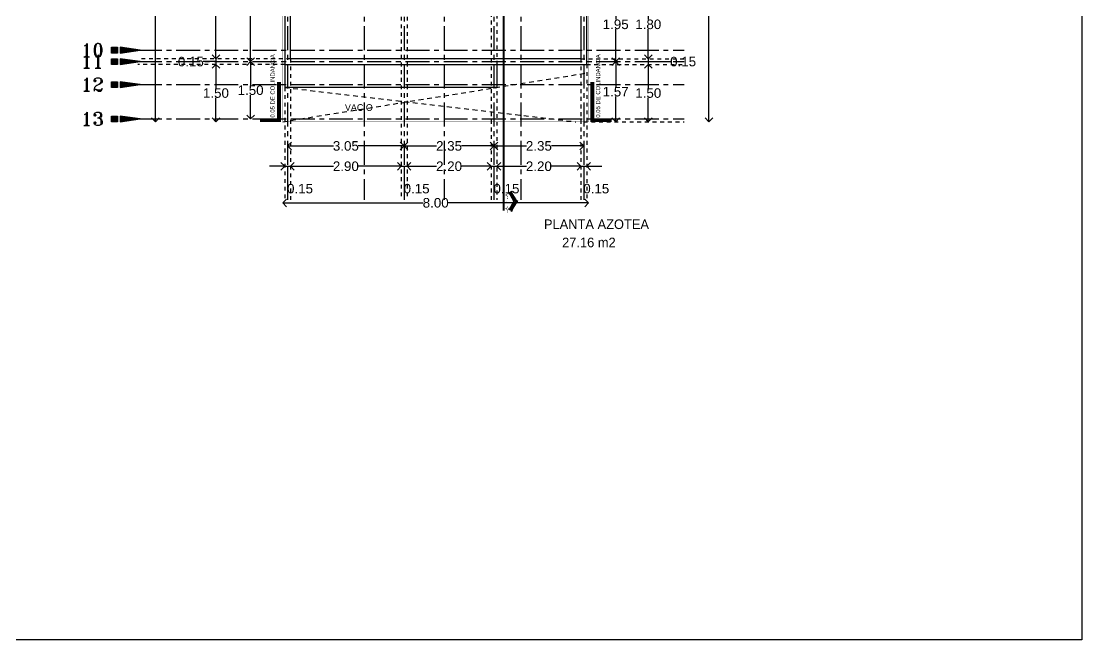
# Model space of a CAD drawing. Header units: metres. Extents: x -58 to 722, y -1100 to 345.
# Drawn here: x 106.82 to 134.57, y -507.75 to -491.55 of the extents above; entities that cross this region are included whole.
import ezdxf
from ezdxf.enums import TextEntityAlignment as Align

# ---------------------------------------------------------------- set-up
doc = ezdxf.new("R2010")
doc.units = ezdxf.units.M
doc.header["$MEASUREMENT"] = 0
for name, pattern in [('ACAD_ISO07W100', [3, 0, -3]), ('CENTER2', [1.125, 0.75, -0.125, 0.125, -0.125]), ('CENTERX2', [4, 2.5, -0.5, 0.5, -0.5]), ('HIDDEN2', [0.1875, 0.125, -0.0625])]:
    doc.linetypes.add(name, pattern=pattern)
doc.layers.get('0').update_dxf_attribs({"color": 255})
doc.layers.get('DEFPOINTS').update_dxf_attribs({"color": 250})
for name, color, linetype in [('FSR_ARQ_001TERRENO', 8, 'Continuous'), ('FSR_ARQ_007PROYECCIONES', 200, 'HIDDEN2'), ('FSR_ARQ_008MOBILIARIO', 115, 'Continuous'), ('FSR_ARQ_010MUROBAJO', 33, 'Continuous'), ('FSR_ARQ_014TEXTOS', 142, 'Continuous'), ('FSR_ARQ_015COTAS', 125, 'Continuous'), ('FSR_ARQ_016EJES', 135, 'CENTER2'), ('FSR_ARQ_017EJESTEXT', 135, 'Continuous'), ('FSR_ARQ_022AREAS', 110, 'Continuous'), ('FSR_ARQ_024LINEACORTE', 10, 'Continuous'), ('FSR_ARQ_025RESTRI', 140, 'Continuous')]:
    doc.layers.add(name, color=color, linetype=linetype)
doc.styles.add('Arial', font='arial.ttf')
doc.styles.add('ESPACIOS', font='GOTHIC.TTF')
doc.styles.add('ROMANT', font='romant.shx')
doc.styles.add('style1', font='arial.ttf')
doc.dimstyles.new('PP_PACO', dxfattribs={"dimtxt": 0.18, "dimasz": 0.075, "dimexe": 0.075, "dimexo": 0, "dimgap": 0, "dimtad": 0, "dimtih": 1, "dimtoh": 1, "dimzin": 1, "dimdsep": 46, "dimtxsty": 'style1', "dimcen": 0.15, "dimse1": 1, "dimse2": 1, "dimclrd": 256, "dimclre": 256, "dimadec": 0, "dimazin": 0, "dimtfac": 1, "dimtmove": 0, "dimatfit": 3, "dimfxl": 0.075, "dimarcsym": 0})

# ---------------------------------------------------------------- blocks, each defined once
blk = doc.blocks.new('Di-p0102')
at = {"const_width": 0.2}
blk.add_lwpolyline([(-0.8, 0), (-1, 0)], dxfattribs=at)
for points in [[(-1, 0.1), (-0.8, 0.1), (-0.8, -0.1), (-1, -0.1)], [(0, 0), (-0.7, 0.1), (-0.7, -0.1)]]:
    blk.add_lwpolyline(points, close=True)
blk.add_lwpolyline([(0, 0, 0, 0.2, 0), (-0.7, 0, 0.2, 0.2, 0)], format="xyseb")
at = {"style": 'ROMANT'}
blk.add_attdef('A', text='', height=0.6, dxfattribs=at).set_placement((-1.3, 0), align=Align.MIDDLE_RIGHT)
blk = doc.blocks.new('_Open90')
at = {"color": 0, "linetype": 'ByBlock', "lineweight": -2}
for p, q in [((0, 0), (-1, 0)), ((-0.5, 0.5), (0, 0)), ((0, 0), (-0.5, -0.5))]:
    blk.add_line(p, q, dxfattribs=at)
blk = doc.blocks.new('*D399')
at = {"layer": 'DEFPOINTS', "color": 0, "ltscale": 0.005, "transparency": 16777216}
for p in [(113.079, -488.962), (112.821, -492.612), (113.036, -492.612)]:
    blk.add_point(p, dxfattribs=at)
at = {"layer": 'FSR_ARQ_015COTAS', "lineweight": -2, "ltscale": 0.005, "transparency": 16777216}
for p, q in [((112.821, -489.162), (112.821, -490.659)), ((112.821, -492.412), (112.821, -490.914))]:
    blk.add_line(p, q, dxfattribs=at)
at = {"layer": 'FSR_ARQ_015COTAS', "lineweight": -2, "ltscale": 0.005, "transparency": 16777216, "xscale": 0.2, "yscale": 0.2, "zscale": 0.2}
for p, rotation in [((112.821, -488.962), 90), ((112.821, -492.612), 270)]:
    blk.add_blockref('_Open90', p, dxfattribs=dict(at, rotation=rotation))
at = {"layer": 'FSR_ARQ_015COTAS', "color": 0, "ltscale": 0.005, "transparency": 16777216, "insert": (112.821, -490.787), "char_height": 0.25, "attachment_point": 5, "style": 'style1'}
blk.add_mtext('3.65', dxfattribs=at)
blk = doc.blocks.new('*D400')
at = {"layer": 'DEFPOINTS', "color": 0, "ltscale": 0.005, "transparency": 16777216}
for p in [(113.036, -492.612), (112.821, -494.111), (113.165, -494.111)]:
    blk.add_point(p, dxfattribs=at)
at = {"layer": 'FSR_ARQ_015COTAS', "lineweight": -2, "ltscale": 0.005, "transparency": 16777216}
for p, q in [((112.821, -492.812), (112.821, -493.234)), ((112.821, -493.911), (112.821, -493.489))]:
    blk.add_line(p, q, dxfattribs=at)
at = {"layer": 'FSR_ARQ_015COTAS', "lineweight": -2, "ltscale": 0.005, "transparency": 16777216, "xscale": 0.2, "yscale": 0.2, "zscale": 0.2}
for p, rotation in [((112.821, -492.612), 90), ((112.821, -494.111), 270)]:
    blk.add_blockref('_Open90', p, dxfattribs=dict(at, rotation=rotation))
at = {"layer": 'FSR_ARQ_015COTAS', "color": 0, "ltscale": 0.005, "transparency": 16777216, "insert": (112.821, -493.361), "char_height": 0.25, "attachment_point": 5, "style": 'style1'}
blk.add_mtext('1.50', dxfattribs=at)
blk = doc.blocks.new('*D551')
at = {"layer": 'DEFPOINTS', "color": 0, "ltscale": 0.005, "transparency": 16777216}
for p in [(113.663, -479.186), (110.33, -494.186), (113.663, -494.186)]:
    blk.add_point(p, dxfattribs=at)
at = {"layer": 'FSR_ARQ_015COTAS', "lineweight": -2, "ltscale": 0.005, "transparency": 16777216}
for p, q in [((110.33, -479.386), (110.33, -486.558)), ((110.33, -493.986), (110.33, -486.814))]:
    blk.add_line(p, q, dxfattribs=at)
at = {"layer": 'FSR_ARQ_015COTAS', "lineweight": -2, "ltscale": 0.005, "transparency": 16777216, "xscale": 0.2, "yscale": 0.2, "zscale": 0.2}
for p, rotation in [((110.33, -479.186), 90), ((110.33, -494.186), 270)]:
    blk.add_blockref('_Open90', p, dxfattribs=dict(at, rotation=rotation))
at = {"layer": 'FSR_ARQ_015COTAS', "color": 0, "ltscale": 0.005, "transparency": 16777216, "insert": (110.33, -486.686), "char_height": 0.25, "attachment_point": 5, "style": 'style1'}
blk.add_mtext('15.00', dxfattribs=at)
blk = doc.blocks.new('*D563')
at = {"layer": 'DEFPOINTS', "color": 0, "ltscale": 0.005, "transparency": 16777216}
for p in [(122.143, -490.662), (121.987, -492.612), (122.372, -492.612)]:
    blk.add_point(p, dxfattribs=at)
at = {"layer": 'FSR_ARQ_015COTAS', "lineweight": -2, "ltscale": 0.005, "transparency": 16777216}
for p, q in [((122.372, -490.862), (122.372, -491.509)), ((122.372, -492.412), (122.372, -491.764))]:
    blk.add_line(p, q, dxfattribs=at)
at = {"layer": 'FSR_ARQ_015COTAS', "lineweight": -2, "ltscale": 0.005, "transparency": 16777216, "xscale": 0.2, "yscale": 0.2, "zscale": 0.2}
for p, rotation in [((122.372, -490.662), 90), ((122.372, -492.612), 270)]:
    blk.add_blockref('_Open90', p, dxfattribs=dict(at, rotation=rotation))
at = {"layer": 'FSR_ARQ_015COTAS', "color": 0, "ltscale": 0.005, "transparency": 16777216, "insert": (122.372, -491.637), "char_height": 0.25, "attachment_point": 5, "style": 'style1'}
blk.add_mtext('1.95', dxfattribs=at)
blk = doc.blocks.new('*D564')
at = {"layer": 'DEFPOINTS', "color": 0, "ltscale": 0.005, "transparency": 16777216}
for p in [(121.987, -492.612), (121.663, -494.186), (122.372, -494.186)]:
    blk.add_point(p, dxfattribs=at)
at = {"layer": 'FSR_ARQ_015COTAS', "lineweight": -2, "ltscale": 0.005, "transparency": 16777216}
for p, q in [((122.372, -492.812), (122.372, -493.271)), ((122.372, -493.986), (122.372, -493.526))]:
    blk.add_line(p, q, dxfattribs=at)
at = {"layer": 'FSR_ARQ_015COTAS', "lineweight": -2, "ltscale": 0.005, "transparency": 16777216, "xscale": 0.2, "yscale": 0.2, "zscale": 0.2}
for p, rotation in [((122.372, -492.612), 90), ((122.372, -494.186), 270)]:
    blk.add_blockref('_Open90', p, dxfattribs=dict(at, rotation=rotation))
at = {"layer": 'FSR_ARQ_015COTAS', "color": 0, "ltscale": 0.005, "transparency": 16777216, "insert": (122.372, -493.399), "char_height": 0.25, "attachment_point": 5, "style": 'style1'}
blk.add_mtext('1.57', dxfattribs=at)
blk = doc.blocks.new('*D571')
at = {"layer": 'DEFPOINTS', "color": 0, "ltscale": 0.005, "transparency": 16777216}
for p in [(122.947, -490.737), (122.96, -492.537), (123.224, -492.537)]:
    blk.add_point(p, dxfattribs=at)
at = {"layer": 'FSR_ARQ_015COTAS', "lineweight": -2, "ltscale": 0.005, "transparency": 16777216}
for p, q in [((123.224, -490.937), (123.224, -491.509)), ((123.224, -492.337), (123.224, -491.764))]:
    blk.add_line(p, q, dxfattribs=at)
at = {"layer": 'FSR_ARQ_015COTAS', "lineweight": -2, "ltscale": 0.005, "transparency": 16777216, "xscale": 0.2, "yscale": 0.2, "zscale": 0.2}
for p, rotation in [((123.224, -490.737), 90), ((123.224, -492.537), 270)]:
    blk.add_blockref('_Open90', p, dxfattribs=dict(at, rotation=rotation))
at = {"layer": 'FSR_ARQ_015COTAS', "color": 0, "ltscale": 0.005, "transparency": 16777216, "insert": (123.224, -491.637), "char_height": 0.25, "attachment_point": 5, "style": 'style1'}
blk.add_mtext('1.80', dxfattribs=at)
blk = doc.blocks.new('*D572')
at = {"layer": 'DEFPOINTS', "color": 0, "ltscale": 0.005, "transparency": 16777216}
for p in [(122.902, -492.687), (122.96, -492.537), (123.224, -492.687)]:
    blk.add_point(p, dxfattribs=at)
at = {"layer": 'FSR_ARQ_015COTAS', "lineweight": -2, "ltscale": 0.005, "transparency": 16777216}
for p, q in [((123.224, -492.337), (123.224, -492.137)), ((123.224, -492.537), (123.224, -492.687)), ((123.224, -492.537), (123.224, -492.687)), ((123.224, -492.612), (123.81, -492.612)), ((123.224, -492.887), (123.224, -493.087))]:
    blk.add_line(p, q, dxfattribs=at)
at = {"layer": 'FSR_ARQ_015COTAS', "lineweight": -2, "ltscale": 0.005, "transparency": 16777216, "xscale": 0.2, "yscale": 0.2, "zscale": 0.2}
for p, rotation in [((123.224, -492.537), 270), ((123.224, -492.687), 90)]:
    blk.add_blockref('_Open90', p, dxfattribs=dict(at, rotation=rotation))
at = {"layer": 'FSR_ARQ_015COTAS', "color": 0, "ltscale": 0.005, "transparency": 16777216, "insert": (124.136, -492.612), "char_height": 0.25, "attachment_point": 5, "style": 'style1'}
blk.add_mtext('0.15', dxfattribs=at)
blk = doc.blocks.new('*D573')
at = {"layer": 'DEFPOINTS', "color": 0, "ltscale": 0.005, "transparency": 16777216}
for p in [(122.902, -492.687), (122.846, -494.186), (123.224, -494.186)]:
    blk.add_point(p, dxfattribs=at)
at = {"layer": 'FSR_ARQ_015COTAS', "lineweight": -2, "ltscale": 0.005, "transparency": 16777216}
for p, q in [((123.224, -492.887), (123.224, -493.309)), ((123.224, -493.986), (123.224, -493.564))]:
    blk.add_line(p, q, dxfattribs=at)
at = {"layer": 'FSR_ARQ_015COTAS', "lineweight": -2, "ltscale": 0.005, "transparency": 16777216, "xscale": 0.2, "yscale": 0.2, "zscale": 0.2}
for p, rotation in [((123.224, -492.687), 90), ((123.224, -494.186), 270)]:
    blk.add_blockref('_Open90', p, dxfattribs=dict(at, rotation=rotation))
at = {"layer": 'FSR_ARQ_015COTAS', "color": 0, "ltscale": 0.005, "transparency": 16777216, "insert": (123.224, -493.436), "char_height": 0.25, "attachment_point": 5, "style": 'style1'}
blk.add_mtext('1.50', dxfattribs=at)
blk = doc.blocks.new('*D574')
at = {"layer": 'DEFPOINTS', "color": 0, "ltscale": 0.005, "transparency": 16777216}
for p in [(121.663, -479.186), (121.663, -494.186), (124.811, -494.186)]:
    blk.add_point(p, dxfattribs=at)
at = {"layer": 'FSR_ARQ_015COTAS', "lineweight": -2, "ltscale": 0.005, "transparency": 16777216}
for p, q in [((124.811, -479.386), (124.811, -486.558)), ((124.811, -493.986), (124.811, -486.814))]:
    blk.add_line(p, q, dxfattribs=at)
at = {"layer": 'FSR_ARQ_015COTAS', "lineweight": -2, "ltscale": 0.005, "transparency": 16777216, "xscale": 0.2, "yscale": 0.2, "zscale": 0.2}
for p, rotation in [((124.811, -479.186), 90), ((124.811, -494.186), 270)]:
    blk.add_blockref('_Open90', p, dxfattribs=dict(at, rotation=rotation))
at = {"layer": 'FSR_ARQ_015COTAS', "color": 0, "ltscale": 0.005, "transparency": 16777216, "insert": (124.811, -486.686), "char_height": 0.25, "attachment_point": 5, "style": 'style1'}
blk.add_mtext('15.00', dxfattribs=at)
blk = doc.blocks.new('*D575')
at = {"layer": 'DEFPOINTS', "color": 0, "ltscale": 0.005, "transparency": 16777216}
for p in [(113.788, -494.111), (116.838, -494.111), (116.838, -494.82)]:
    blk.add_point(p, dxfattribs=at)
at = {"layer": 'FSR_ARQ_015COTAS', "lineweight": -2, "ltscale": 0.005, "transparency": 16777216}
for p, q in [((113.988, -494.82), (114.988, -494.82)), ((116.638, -494.82), (115.639, -494.82))]:
    blk.add_line(p, q, dxfattribs=at)
at = {"layer": 'FSR_ARQ_015COTAS', "lineweight": -2, "ltscale": 0.005, "transparency": 16777216, "xscale": 0.2, "yscale": 0.2, "zscale": 0.2, "rotation": 180}
blk.add_blockref('_Open90', (113.788, -494.82), dxfattribs=at)
at = {"layer": 'FSR_ARQ_015COTAS', "lineweight": -2, "ltscale": 0.005, "transparency": 16777216, "xscale": 0.2, "yscale": 0.2, "zscale": 0.2}
blk.add_blockref('_Open90', (116.838, -494.82), dxfattribs=at)
at = {"layer": 'FSR_ARQ_015COTAS', "color": 0, "ltscale": 0.005, "transparency": 16777216, "insert": (115.313, -494.82), "char_height": 0.25, "attachment_point": 5, "style": 'style1'}
blk.add_mtext('3.05', dxfattribs=at)
blk = doc.blocks.new('*D576')
at = {"layer": 'DEFPOINTS', "color": 0, "ltscale": 0.005, "transparency": 16777216}
for p in [(116.838, -494.111), (119.188, -494.562), (119.188, -494.82)]:
    blk.add_point(p, dxfattribs=at)
at = {"layer": 'FSR_ARQ_015COTAS', "lineweight": -2, "ltscale": 0.005, "transparency": 16777216}
for p, q in [((117.038, -494.82), (117.686, -494.82)), ((118.988, -494.82), (118.341, -494.82))]:
    blk.add_line(p, q, dxfattribs=at)
at = {"layer": 'FSR_ARQ_015COTAS', "lineweight": -2, "ltscale": 0.005, "transparency": 16777216, "xscale": 0.2, "yscale": 0.2, "zscale": 0.2, "rotation": 180}
blk.add_blockref('_Open90', (116.838, -494.82), dxfattribs=at)
at = {"layer": 'FSR_ARQ_015COTAS', "lineweight": -2, "ltscale": 0.005, "transparency": 16777216, "xscale": 0.2, "yscale": 0.2, "zscale": 0.2}
blk.add_blockref('_Open90', (119.188, -494.82), dxfattribs=at)
at = {"layer": 'FSR_ARQ_015COTAS', "color": 0, "ltscale": 0.005, "transparency": 16777216, "insert": (118.013, -494.82), "char_height": 0.25, "attachment_point": 5, "style": 'style1'}
blk.add_mtext('2.35', dxfattribs=at)
blk = doc.blocks.new('*D577')
at = {"layer": 'DEFPOINTS', "color": 0, "ltscale": 0.005, "transparency": 16777216}
for p in [(119.188, -494.562), (121.538, -494.621), (121.538, -494.82)]:
    blk.add_point(p, dxfattribs=at)
at = {"layer": 'FSR_ARQ_015COTAS', "lineweight": -2, "ltscale": 0.005, "transparency": 16777216}
for p, q in [((119.388, -494.82), (120.036, -494.82)), ((121.338, -494.82), (120.691, -494.82))]:
    blk.add_line(p, q, dxfattribs=at)
at = {"layer": 'FSR_ARQ_015COTAS', "lineweight": -2, "ltscale": 0.005, "transparency": 16777216, "xscale": 0.2, "yscale": 0.2, "zscale": 0.2, "rotation": 180}
blk.add_blockref('_Open90', (119.188, -494.82), dxfattribs=at)
at = {"layer": 'FSR_ARQ_015COTAS', "lineweight": -2, "ltscale": 0.005, "transparency": 16777216, "xscale": 0.2, "yscale": 0.2, "zscale": 0.2}
blk.add_blockref('_Open90', (121.538, -494.82), dxfattribs=at)
at = {"layer": 'FSR_ARQ_015COTAS', "color": 0, "ltscale": 0.005, "transparency": 16777216, "insert": (120.363, -494.82), "char_height": 0.25, "attachment_point": 5, "style": 'style1'}
blk.add_mtext('2.35', dxfattribs=at)
blk = doc.blocks.new('*D578')
at = {"layer": 'DEFPOINTS', "color": 0, "ltscale": 0.005, "transparency": 16777216}
for p in [(113.713, -495.106), (113.863, -495.106), (113.863, -495.352)]:
    blk.add_point(p, dxfattribs=at)
at = {"layer": 'FSR_ARQ_015COTAS', "lineweight": -2, "ltscale": 0.005, "transparency": 16777216}
for p, q in [((113.513, -495.352), (113.313, -495.352)), ((113.713, -495.352), (113.863, -495.352)), ((113.713, -495.352), (113.863, -495.352)), ((113.788, -495.352), (113.788, -495.938)), ((114.063, -495.352), (114.263, -495.352))]:
    blk.add_line(p, q, dxfattribs=at)
at = {"layer": 'FSR_ARQ_015COTAS', "lineweight": -2, "ltscale": 0.005, "transparency": 16777216, "xscale": 0.2, "yscale": 0.2, "zscale": 0.2}
blk.add_blockref('_Open90', (113.713, -495.352), dxfattribs=at)
at = {"layer": 'FSR_ARQ_015COTAS', "lineweight": -2, "ltscale": 0.005, "transparency": 16777216, "xscale": 0.2, "yscale": 0.2, "zscale": 0.2, "rotation": 180}
blk.add_blockref('_Open90', (113.863, -495.352), dxfattribs=at)
at = {"layer": 'FSR_ARQ_015COTAS', "color": 0, "ltscale": 0.005, "transparency": 16777216, "insert": (114.114, -495.938), "char_height": 0.25, "attachment_point": 5, "style": 'style1'}
blk.add_mtext('0.15', dxfattribs=at)
blk = doc.blocks.new('*D579')
at = {"layer": 'DEFPOINTS', "color": 0, "ltscale": 0.005, "transparency": 16777216}
for p in [(113.863, -495.106), (116.763, -495.097), (116.763, -495.352)]:
    blk.add_point(p, dxfattribs=at)
at = {"layer": 'FSR_ARQ_015COTAS', "lineweight": -2, "ltscale": 0.005, "transparency": 16777216}
for p, q in [((114.063, -495.352), (114.987, -495.352)), ((116.563, -495.352), (115.64, -495.352))]:
    blk.add_line(p, q, dxfattribs=at)
at = {"layer": 'FSR_ARQ_015COTAS', "lineweight": -2, "ltscale": 0.005, "transparency": 16777216, "xscale": 0.2, "yscale": 0.2, "zscale": 0.2, "rotation": 180}
blk.add_blockref('_Open90', (113.863, -495.352), dxfattribs=at)
at = {"layer": 'FSR_ARQ_015COTAS', "lineweight": -2, "ltscale": 0.005, "transparency": 16777216, "xscale": 0.2, "yscale": 0.2, "zscale": 0.2}
blk.add_blockref('_Open90', (116.763, -495.352), dxfattribs=at)
at = {"layer": 'FSR_ARQ_015COTAS', "color": 0, "ltscale": 0.005, "transparency": 16777216, "insert": (115.313, -495.352), "char_height": 0.25, "attachment_point": 5, "style": 'style1'}
blk.add_mtext('2.90', dxfattribs=at)
blk = doc.blocks.new('*D580')
at = {"layer": 'DEFPOINTS', "color": 0, "ltscale": 0.005, "transparency": 16777216}
for p in [(116.763, -495.097), (116.913, -495.106), (116.913, -495.352)]:
    blk.add_point(p, dxfattribs=at)
at = {"layer": 'FSR_ARQ_015COTAS', "lineweight": -2, "ltscale": 0.005, "transparency": 16777216}
for p, q in [((116.563, -495.352), (116.363, -495.352)), ((116.763, -495.352), (116.913, -495.352)), ((116.763, -495.352), (116.913, -495.352)), ((116.838, -495.352), (116.838, -495.938)), ((117.113, -495.352), (117.313, -495.352))]:
    blk.add_line(p, q, dxfattribs=at)
at = {"layer": 'FSR_ARQ_015COTAS', "lineweight": -2, "ltscale": 0.005, "transparency": 16777216, "xscale": 0.2, "yscale": 0.2, "zscale": 0.2}
blk.add_blockref('_Open90', (116.763, -495.352), dxfattribs=at)
at = {"layer": 'FSR_ARQ_015COTAS', "lineweight": -2, "ltscale": 0.005, "transparency": 16777216, "xscale": 0.2, "yscale": 0.2, "zscale": 0.2, "rotation": 180}
blk.add_blockref('_Open90', (116.913, -495.352), dxfattribs=at)
at = {"layer": 'FSR_ARQ_015COTAS', "color": 0, "ltscale": 0.005, "transparency": 16777216, "insert": (117.164, -495.938), "char_height": 0.25, "attachment_point": 5, "style": 'style1'}
blk.add_mtext('0.15', dxfattribs=at)
blk = doc.blocks.new('*D581')
at = {"layer": 'DEFPOINTS', "color": 0, "ltscale": 0.005, "transparency": 16777216}
for p in [(116.913, -495.106), (119.113, -495.115), (119.113, -495.352)]:
    blk.add_point(p, dxfattribs=at)
at = {"layer": 'FSR_ARQ_015COTAS', "lineweight": -2, "ltscale": 0.005, "transparency": 16777216}
for p, q in [((117.113, -495.352), (117.687, -495.352)), ((118.913, -495.352), (118.34, -495.352))]:
    blk.add_line(p, q, dxfattribs=at)
at = {"layer": 'FSR_ARQ_015COTAS', "lineweight": -2, "ltscale": 0.005, "transparency": 16777216, "xscale": 0.2, "yscale": 0.2, "zscale": 0.2, "rotation": 180}
blk.add_blockref('_Open90', (116.913, -495.352), dxfattribs=at)
at = {"layer": 'FSR_ARQ_015COTAS', "lineweight": -2, "ltscale": 0.005, "transparency": 16777216, "xscale": 0.2, "yscale": 0.2, "zscale": 0.2}
blk.add_blockref('_Open90', (119.113, -495.352), dxfattribs=at)
at = {"layer": 'FSR_ARQ_015COTAS', "color": 0, "ltscale": 0.005, "transparency": 16777216, "insert": (118.013, -495.352), "char_height": 0.25, "attachment_point": 5, "style": 'style1'}
blk.add_mtext('2.20', dxfattribs=at)
blk = doc.blocks.new('*D582')
at = {"layer": 'DEFPOINTS', "color": 0, "ltscale": 0.005, "transparency": 16777216}
for p in [(119.113, -495.115), (119.263, -495.088), (119.263, -495.352)]:
    blk.add_point(p, dxfattribs=at)
at = {"layer": 'FSR_ARQ_015COTAS', "lineweight": -2, "ltscale": 0.005, "transparency": 16777216}
for p, q in [((118.913, -495.352), (118.713, -495.352)), ((119.113, -495.352), (119.263, -495.352)), ((119.113, -495.352), (119.263, -495.352)), ((119.188, -495.352), (119.188, -495.938)), ((119.463, -495.352), (119.663, -495.352))]:
    blk.add_line(p, q, dxfattribs=at)
at = {"layer": 'FSR_ARQ_015COTAS', "lineweight": -2, "ltscale": 0.005, "transparency": 16777216, "xscale": 0.2, "yscale": 0.2, "zscale": 0.2}
blk.add_blockref('_Open90', (119.113, -495.352), dxfattribs=at)
at = {"layer": 'FSR_ARQ_015COTAS', "lineweight": -2, "ltscale": 0.005, "transparency": 16777216, "xscale": 0.2, "yscale": 0.2, "zscale": 0.2, "rotation": 180}
blk.add_blockref('_Open90', (119.263, -495.352), dxfattribs=at)
at = {"layer": 'FSR_ARQ_015COTAS', "color": 0, "ltscale": 0.005, "transparency": 16777216, "insert": (119.514, -495.938), "char_height": 0.25, "attachment_point": 5, "style": 'style1'}
blk.add_mtext('0.15', dxfattribs=at)
blk = doc.blocks.new('*D583')
at = {"layer": 'DEFPOINTS', "color": 0, "ltscale": 0.005, "transparency": 16777216}
for p in [(119.263, -495.088), (121.463, -495.041), (121.463, -495.352)]:
    blk.add_point(p, dxfattribs=at)
at = {"layer": 'FSR_ARQ_015COTAS', "lineweight": -2, "ltscale": 0.005, "transparency": 16777216}
for p, q in [((119.463, -495.352), (120.037, -495.352)), ((121.263, -495.352), (120.69, -495.352))]:
    blk.add_line(p, q, dxfattribs=at)
at = {"layer": 'FSR_ARQ_015COTAS', "lineweight": -2, "ltscale": 0.005, "transparency": 16777216, "xscale": 0.2, "yscale": 0.2, "zscale": 0.2, "rotation": 180}
blk.add_blockref('_Open90', (119.263, -495.352), dxfattribs=at)
at = {"layer": 'FSR_ARQ_015COTAS', "lineweight": -2, "ltscale": 0.005, "transparency": 16777216, "xscale": 0.2, "yscale": 0.2, "zscale": 0.2}
blk.add_blockref('_Open90', (121.463, -495.352), dxfattribs=at)
at = {"layer": 'FSR_ARQ_015COTAS', "color": 0, "ltscale": 0.005, "transparency": 16777216, "insert": (120.363, -495.352), "char_height": 0.25, "attachment_point": 5, "style": 'style1'}
blk.add_mtext('2.20', dxfattribs=at)
blk = doc.blocks.new('*D584')
at = {"layer": 'DEFPOINTS', "color": 0, "ltscale": 0.005, "transparency": 16777216}
for p in [(121.463, -495.041), (121.613, -495.046), (121.613, -495.352)]:
    blk.add_point(p, dxfattribs=at)
at = {"layer": 'FSR_ARQ_015COTAS', "lineweight": -2, "ltscale": 0.005, "transparency": 16777216}
for p, q in [((121.263, -495.352), (121.063, -495.352)), ((121.463, -495.352), (121.613, -495.352)), ((121.463, -495.352), (121.613, -495.352)), ((121.538, -495.352), (121.538, -495.938)), ((121.813, -495.352), (122.013, -495.352))]:
    blk.add_line(p, q, dxfattribs=at)
at = {"layer": 'FSR_ARQ_015COTAS', "lineweight": -2, "ltscale": 0.005, "transparency": 16777216, "xscale": 0.2, "yscale": 0.2, "zscale": 0.2}
blk.add_blockref('_Open90', (121.463, -495.352), dxfattribs=at)
at = {"layer": 'FSR_ARQ_015COTAS', "lineweight": -2, "ltscale": 0.005, "transparency": 16777216, "xscale": 0.2, "yscale": 0.2, "zscale": 0.2, "rotation": 180}
blk.add_blockref('_Open90', (121.613, -495.352), dxfattribs=at)
at = {"layer": 'FSR_ARQ_015COTAS', "color": 0, "ltscale": 0.005, "transparency": 16777216, "insert": (121.864, -495.938), "char_height": 0.25, "attachment_point": 5, "style": 'style1'}
blk.add_mtext('0.15', dxfattribs=at)
blk = doc.blocks.new('*D585')
at = {"layer": 'DEFPOINTS', "color": 0, "ltscale": 0.005, "transparency": 16777216}
for p in [(113.663, -494.186), (121.663, -494.186), (121.663, -496.309)]:
    blk.add_point(p, dxfattribs=at)
at = {"layer": 'FSR_ARQ_015COTAS', "lineweight": -2, "ltscale": 0.005, "transparency": 16777216}
for p, q in [((113.863, -496.309), (117.339, -496.309)), ((121.463, -496.309), (117.988, -496.309))]:
    blk.add_line(p, q, dxfattribs=at)
at = {"layer": 'FSR_ARQ_015COTAS', "lineweight": -2, "ltscale": 0.005, "transparency": 16777216, "xscale": 0.2, "yscale": 0.2, "zscale": 0.2, "rotation": 180}
blk.add_blockref('_Open90', (113.663, -496.309), dxfattribs=at)
at = {"layer": 'FSR_ARQ_015COTAS', "lineweight": -2, "ltscale": 0.005, "transparency": 16777216, "xscale": 0.2, "yscale": 0.2, "zscale": 0.2}
blk.add_blockref('_Open90', (121.663, -496.309), dxfattribs=at)
at = {"layer": 'FSR_ARQ_015COTAS', "color": 0, "ltscale": 0.005, "transparency": 16777216, "insert": (117.663, -496.309), "char_height": 0.25, "attachment_point": 5, "style": 'style1'}
blk.add_mtext('8.00', dxfattribs=at)
blk = doc.blocks.new('*D594')
at = {"layer": 'DEFPOINTS', "color": 0, "ltscale": 0.005, "transparency": 16777216}
for p in [(112.241, -489.037), (111.914, -492.537), (112.128, -492.537)]:
    blk.add_point(p, dxfattribs=at)
at = {"layer": 'FSR_ARQ_015COTAS', "lineweight": -2, "ltscale": 0.005, "transparency": 16777216}
for p, q in [((111.914, -489.237), (111.914, -490.659)), ((111.914, -492.337), (111.914, -490.914))]:
    blk.add_line(p, q, dxfattribs=at)
at = {"layer": 'FSR_ARQ_015COTAS', "lineweight": -2, "ltscale": 0.005, "transparency": 16777216, "xscale": 0.2, "yscale": 0.2, "zscale": 0.2}
for p, rotation in [((111.914, -489.037), 90), ((111.914, -492.537), 270)]:
    blk.add_blockref('_Open90', p, dxfattribs=dict(at, rotation=rotation))
at = {"layer": 'FSR_ARQ_015COTAS', "color": 0, "ltscale": 0.005, "transparency": 16777216, "insert": (111.914, -490.787), "char_height": 0.25, "attachment_point": 5, "style": 'style1'}
blk.add_mtext('3.50', dxfattribs=at)
blk = doc.blocks.new('*D595')
at = {"layer": 'DEFPOINTS', "color": 0, "ltscale": 0.005, "transparency": 16777216}
for p in [(111.914, -492.687), (112.128, -492.537), (112.218, -492.687)]:
    blk.add_point(p, dxfattribs=at)
at = {"layer": 'FSR_ARQ_015COTAS', "lineweight": -2, "ltscale": 0.005, "transparency": 16777216}
for p, q in [((111.914, -492.337), (111.914, -492.137)), ((111.914, -492.612), (111.584, -492.612)), ((111.914, -492.537), (111.914, -492.687)), ((111.914, -492.537), (111.914, -492.687)), ((111.914, -492.887), (111.914, -493.087))]:
    blk.add_line(p, q, dxfattribs=at)
at = {"layer": 'FSR_ARQ_015COTAS', "lineweight": -2, "ltscale": 0.005, "transparency": 16777216, "xscale": 0.2, "yscale": 0.2, "zscale": 0.2}
for p, rotation in [((111.914, -492.537), 270), ((111.914, -492.687), 90)]:
    blk.add_blockref('_Open90', p, dxfattribs=dict(at, rotation=rotation))
at = {"layer": 'FSR_ARQ_015COTAS', "color": 0, "ltscale": 0.005, "transparency": 16777216, "insert": (111.258, -492.612), "char_height": 0.25, "attachment_point": 5, "style": 'style1'}
blk.add_mtext('0.15', dxfattribs=at)
blk = doc.blocks.new('*D596')
at = {"layer": 'DEFPOINTS', "color": 0, "ltscale": 0.005, "transparency": 16777216}
for p in [(112.218, -492.687), (111.914, -494.186), (113.663, -494.186)]:
    blk.add_point(p, dxfattribs=at)
at = {"layer": 'FSR_ARQ_015COTAS', "lineweight": -2, "ltscale": 0.005, "transparency": 16777216}
for p, q in [((111.914, -492.887), (111.914, -493.309)), ((111.914, -493.986), (111.914, -493.564))]:
    blk.add_line(p, q, dxfattribs=at)
at = {"layer": 'FSR_ARQ_015COTAS', "lineweight": -2, "ltscale": 0.005, "transparency": 16777216, "xscale": 0.2, "yscale": 0.2, "zscale": 0.2}
for p, rotation in [((111.914, -492.687), 90), ((111.914, -494.186), 270)]:
    blk.add_blockref('_Open90', p, dxfattribs=dict(at, rotation=rotation))
at = {"layer": 'FSR_ARQ_015COTAS', "color": 0, "ltscale": 0.005, "transparency": 16777216, "insert": (111.914, -493.436), "char_height": 0.25, "attachment_point": 5, "style": 'style1'}
blk.add_mtext('1.50', dxfattribs=at)
blk = doc.blocks.new('Flecha_1')
blk.add_hatch(color=256).paths.add_polyline_path([(0, 0.00076), (0.00304, -0.001), (0.00285, -0.00132), (0, 0.00032), (-0.00285, -0.00132), (-0.00304, -0.001)])
for p, q in [((0.00032, 0.00127), (-0.00375, -0.00108)), ((0, 0), (-0.00328, -0.00189)), ((-0.00032, 0.00127), (0.00375, -0.00108)), ((0, 0), (0.00328, -0.00189)), ((-0.00361, -0.00057), (-0.00277, -0.00203)), ((0.00361, -0.00057), (0.00277, -0.00203))]:
    blk.add_line(p, q)
blk.add_lwpolyline([(0, 0.00076), (0.00304, -0.001), (0.00285, -0.00132), (0, 0.00032), (-0.00285, -0.00132), (-0.00304, -0.001)], close=True)
blk = doc.blocks.new('Acceso')
at = {"xscale": 2.4, "yscale": 2.4, "zscale": 2.4}
blk.add_blockref('Flecha_1', (0, -0.0026), dxfattribs=at)
at = {"style": 'Arial', "flags": 8}
for width, p, p2 in [(1.355995, (-0.009, -0.0102), (0.009, -0.0102)), (8.566837, (-0.009, -0.0132), (0.009, -0.0132))]:
    blk.add_attdef('A', text='', height=0.00225, dxfattribs=dict(at, width=width)).set_placement(p, p2, align=Align.FIT)

msp = doc.modelspace()

# ---------------------------------------------------------------- linework, layer by layer
at = {"layer": 'DEFPOINTS', "linetype": 'ACAD_ISO07W100', "ltscale": 0.005}
for p, q in [((116.763, -489.037), (116.763, -496.229)), ((116.913, -489.037), (116.913, -496.229)), ((119.113, -490.737), (119.113, -496.229)), ((119.263, -490.587), (119.263, -496.229)), ((113.863, -492.537), (109.873, -492.537)), ((113.713, -492.687), (109.873, -492.687)), ((113.713, -492.687), (113.713, -496.229)), ((113.863, -492.537), (113.863, -496.229)), ((121.463, -492.537), (124.163, -492.537)), ((121.463, -492.537), (121.463, -496.229)), ((121.613, -492.687), (124.163, -492.687)), ((121.613, -492.687), (121.613, -496.229)), ((121.538, -494.186), (124.163, -494.186))]:
    msp.add_line(p, q, dxfattribs=at)
at = {"layer": 'FSR_ARQ_001TERRENO', "const_width": 0.01}
msp.add_lwpolyline([(113.663, -494.186), (113.663, -479.186), (121.663, -479.186), (121.663, -494.186)], close=True, dxfattribs=at)
at = {"layer": 'FSR_ARQ_001TERRENO', "const_width": 0.1}
for points in [[(113.063, -494.145), (113.563, -494.145), (113.563, -493.145)], [(121.763, -493.145), (121.763, -494.145), (122.263, -494.145)]]:
    msp.add_lwpolyline(points, dxfattribs=at)
at = {"layer": 'FSR_ARQ_007PROYECCIONES'}
for p, q in [((113.663, -494.186), (121.663, -492.901)), ((113.713, -493.287), (121.326, -494.186))]:
    msp.add_line(p, q, dxfattribs=at)
at = {"layer": 'FSR_ARQ_008MOBILIARIO'}
for p, q in [((113.713, -492.687), (113.713, -493.287)), ((119.263, -492.687), (119.263, -493.287)), ((119.263, -493.287), (113.713, -493.287))]:
    msp.add_line(p, q, dxfattribs=at)
at = {"layer": 'FSR_ARQ_010MUROBAJO'}
msp.add_lwpolyline([(121.613, -490.737), (121.463, -490.737), (121.463, -492.537), (113.863, -492.537), (113.863, -489.037), (113.713, -489.037), (113.713, -492.687), (121.613, -492.687)], close=True, dxfattribs=at)
at = {"layer": 'FSR_ARQ_016EJES', "linetype": 'CENTERX2', "ltscale": 0.25}
for p, q in [((113.788, -476.686), (113.788, -496.229)), ((115.788, -476.686), (115.788, -496.229)), ((116.838, -476.686), (116.838, -496.229)), ((117.888, -476.686), (117.888, -496.229)), ((119.188, -476.686), (119.188, -496.229)), ((119.888, -476.686), (119.888, -496.229)), ((121.538, -476.686), (121.538, -496.229)), ((109.873, -492.312), (124.163, -492.312)), ((109.873, -492.612), (124.163, -492.612)), ((109.873, -493.212), (124.163, -493.212)), ((109.873, -494.111), (124.163, -494.111))]:
    msp.add_line(p, q, dxfattribs=at)
at = {"layer": 'FSR_ARQ_022AREAS', "ltscale": 0.005}
msp.add_lwpolyline([(23.582, -466.05), (134.566, -466.05), (134.566, -507.747), (23.582, -507.747)], close=True, dxfattribs=at)
at = {"layer": 'FSR_ARQ_024LINEACORTE', "linetype": 'CENTER2', "const_width": 0.05}
msp.add_lwpolyline([(119.442, -496.51), (119.442, -476.484)], dxfattribs=at)
at = {"layer": 'FSR_ARQ_025RESTRI', "linetype": 'HIDDEN2', "ltscale": 2.5, "const_width": 0.02, "flags": 128}
for points in [[(113.663, -492.687), (121.663, -492.687)], [(121.663, -492.687), (113.663, -492.687)]]:
    msp.add_lwpolyline(points, dxfattribs=at)

# ---------------------------------------------------------------- block references
at = {"layer": 'FSR_ARQ_017EJESTEXT', "lineweight": 0}
ref = msp.add_blockref('Di-p0102', (109.935, -492.312), dxfattribs=dict(at, xscale=0.75, yscale=0.75, zscale=0.75))
ref.add_attrib('A', '10', dxfattribs={"layer": '0', "height": 0.35, "style": 'ROMANT'}).set_placement((108.981, -492.312), align=Align.MIDDLE_RIGHT)
ref = msp.add_blockref('Di-p0102', (109.935, -492.612), dxfattribs=dict(at, xscale=0.75, yscale=0.75, zscale=0.75))
ref.add_attrib('A', '11', dxfattribs={"layer": '0', "height": 0.35, "style": 'ROMANT'}).set_placement((108.981, -492.612), align=Align.MIDDLE_RIGHT)
ref = msp.add_blockref('Di-p0102', (109.935, -493.212), dxfattribs=dict(at, xscale=0.75, yscale=0.75, zscale=0.75))
ref.add_attrib('A', '12', dxfattribs={"layer": '0', "height": 0.35, "style": 'ROMANT'}).set_placement((108.981, -493.212), align=Align.MIDDLE_RIGHT)
ref = msp.add_blockref('Di-p0102', (109.935, -494.111), dxfattribs=dict(at, xscale=0.75, yscale=0.75, zscale=0.75))
ref.add_attrib('A', '13', dxfattribs={"layer": '0', "height": 0.35, "style": 'ROMANT'}).set_placement((108.981, -494.111), align=Align.MIDDLE_RIGHT)
at = {"layer": 'FSR_ARQ_024LINEACORTE', "linetype": 'CENTER2'}
ref = msp.add_blockref('Acceso', (119.786, -496.266), dxfattribs=dict(at, xscale=29.61699996122224, yscale=29.61699996122224, zscale=29.61699996122224, rotation=270))
ref.add_attrib('A', "Y' - Y'", dxfattribs={"layer": '0', "height": 0.0666, "rotation": 270, "style": 'Arial', "width": 2.198725}).set_placement((119.484, -496.034), (119.484, -496.567), align=Align.FIT)

# ---------------------------------------------------------------- texts
at = {"layer": 'FSR_ARQ_014TEXTOS', "char_height": 0.112, "attachment_point": 7, "rotation": 90, "style": 'ESPACIOS'}
for insert in [(113.454, -494.077), (121.968, -494.079)]:
    msp.add_mtext_dynamic_manual_height_columns('0.05 DE COLINDANCIA', width=3.09515, gutter_width=0.525, heights=[0], dxfattribs=dict(at, insert=insert))
at = {"layer": 'FSR_ARQ_014TEXTOS', "style": 'ESPACIOS'}
for s, width, gutter_width, insert, char_height, attachment_point in [('VACIO', 2.22389, 0.525, (115.289, -493.903), 0.175, 7), ('\\pxi5.98854;PLANTA AZOTEA', 5.04783, 0.302, (118.988, -496.743), 0.2516, 1), ('\\pxi5.98854;27.16 m2', 3.93119, 0.302, (119.463, -497.22), 0.2516, 1)]:
    msp.add_mtext_dynamic_manual_height_columns(s, width=width, gutter_width=gutter_width, heights=[0], dxfattribs=dict(at, insert=insert, char_height=char_height, attachment_point=attachment_point))

# ---------------------------------------------------------------- dimensions: what is measured, and where the dimension line sits
at = {"layer": 'FSR_ARQ_015COTAS', "ltscale": 0.005}
for base, p1, p2, picture, middle in [((110.33, -494.186), (113.663, -479.186), (113.663, -494.186), '*D551', (110.33, -486.686)), ((124.811, -494.186), (121.663, -479.186), (121.663, -494.186), '*D574', (124.811, -486.686)), ((111.914, -492.537), (112.241, -489.037), (112.128, -492.537), '*D594', (111.914, -490.787)), ((112.821, -492.612), (113.079, -488.962), (113.036, -492.612), '*D399', (112.821, -490.787)), ((122.372, -492.612), (122.143, -490.662), (121.987, -492.612), '*D563', (122.372, -491.637)), ((123.224, -492.537), (122.947, -490.737), (122.96, -492.537), '*D571', (123.224, -491.637)), ((111.914, -492.687), (112.128, -492.537), (112.218, -492.687), '*D595', (111.584, -492.612)), ((123.224, -492.687), (122.96, -492.537), (122.902, -492.687), '*D572', (123.81, -492.612)), ((111.914, -494.186), (112.218, -492.687), (113.663, -494.186), '*D596', (111.914, -493.436)), ((112.821, -494.111), (113.036, -492.612), (113.165, -494.111), '*D400', (112.821, -493.361)), ((122.372, -494.186), (121.987, -492.612), (121.663, -494.186), '*D564', (122.372, -493.399)), ((123.224, -494.186), (122.902, -492.687), (122.846, -494.186), '*D573', (123.224, -493.436))]:
    dim = msp.add_linear_dim(base=base, p1=p1, p2=p2, angle=90, dimstyle='PP_PACO', override={"dimtxt": 0.25, "dimasz": 0.2, "dimblk1": 'Open90', "dimblk2": 'Open90', "dimsah": 1, "dimtmove": 1, "dimfxlon": 1}, dxfattribs=at)
    dim.commit()
    dim.dimension.update_dxf_attribs({"geometry": picture, "text_midpoint": middle})
for base, p1, p2, picture, middle in [((116.838, -494.82), (113.788, -494.111), (116.838, -494.111), '*D575', (115.313, -494.82)), ((119.188, -494.82), (116.838, -494.111), (119.188, -494.562), '*D576', (118.013, -494.82)), ((121.663, -496.309), (113.663, -494.186), (121.663, -494.186), '*D585', (117.663, -496.309)), ((121.538, -494.82), (119.188, -494.562), (121.538, -494.621), '*D577', (120.363, -494.82)), ((113.863, -495.352), (113.713, -495.106), (113.863, -495.106), '*D578', (113.788, -495.938)), ((116.763, -495.352), (113.863, -495.106), (116.763, -495.097), '*D579', (115.313, -495.352)), ((116.913, -495.352), (116.763, -495.097), (116.913, -495.106), '*D580', (116.838, -495.938)), ((119.113, -495.352), (116.913, -495.106), (119.113, -495.115), '*D581', (118.013, -495.352)), ((119.263, -495.352), (119.113, -495.115), (119.263, -495.088), '*D582', (119.188, -495.938)), ((121.463, -495.352), (119.263, -495.088), (121.463, -495.041), '*D583', (120.363, -495.352)), ((121.613, -495.352), (121.463, -495.041), (121.613, -495.046), '*D584', (121.538, -495.938))]:
    dim = msp.add_linear_dim(base=base, p1=p1, p2=p2, dimstyle='PP_PACO', override={"dimtxt": 0.25, "dimasz": 0.2, "dimblk1": 'Open90', "dimblk2": 'Open90', "dimsah": 1, "dimtmove": 1, "dimfxlon": 1}, dxfattribs=at)
    dim.commit()
    dim.dimension.update_dxf_attribs({"geometry": picture, "text_midpoint": middle})

doc.saveas('drawing.dxf')
